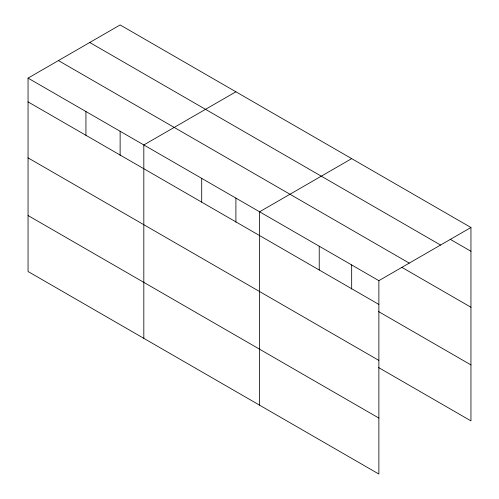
<?xml version="1.0" encoding="UTF-8"?>
<svg xmlns="http://www.w3.org/2000/svg" width="499" height="499" viewBox="0 0 499 499"><rect width="100%" height="100%" fill="white"/><g stroke="black" fill="none" stroke-linecap="round" stroke-linejoin="round"><path stroke-width="0.75" d="M378.872 360.409L378.872 280.656L28.05 78.112L28.05 271.506L378.872 474.05L378.872 360.409L28.05 157.865M378.479 367.495L470.95 420.888L470.95 227.494L120.128 24.95L28.05 78.112M235.902 91.791L143.818 144.953L143.818 338.347M351.67 158.632L259.592 211.794L259.592 405.182M378.872 280.656L470.95 227.494M450.179 239.277L470.95 251.271M89.745 42.496L440.567 245.04M58.433 60.572L409.255 263.116M401.932 267.395L470.95 307.247M28.05 101.89L378.872 304.434M378.479 311.526L470.95 364.912M28.05 215.531L378.872 418.075M351.67 264.875L351.67 289.033M319.229 246.225L319.229 270.003M235.902 198.034L235.902 222.192M201.702 178.374L201.702 202.151M120.128 131.2L120.128 155.357M85.934 111.533L85.934 135.31"/></g></svg>
